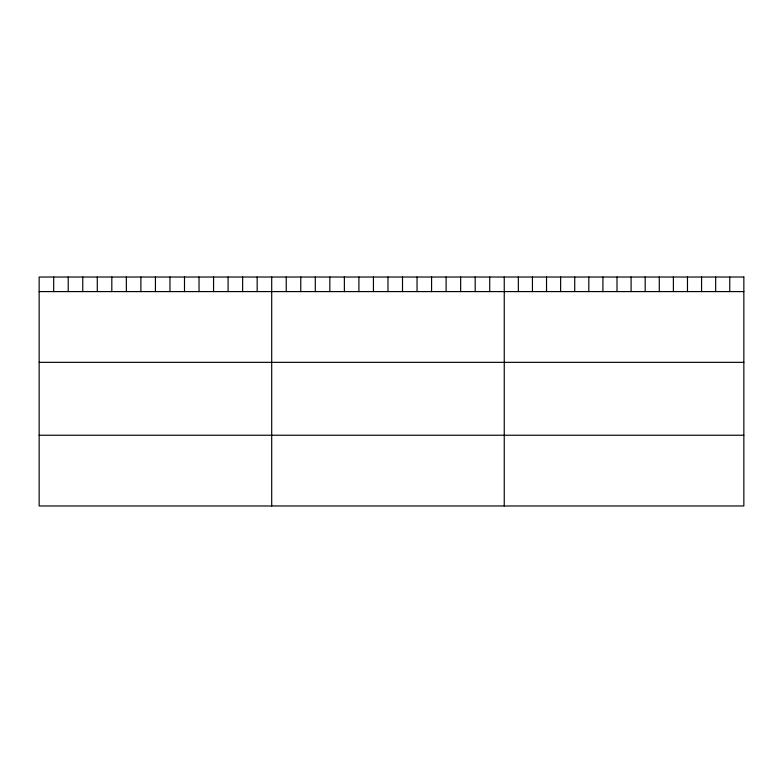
<?xml version="1.0" encoding="UTF-8"?>
<svg xmlns="http://www.w3.org/2000/svg" width="783" height="783" viewBox="0 0 783 783"><rect width="100%" height="100%" fill="white"/><g stroke="black" fill="none" stroke-linecap="round" stroke-linejoin="round"><path stroke-width="1.17" d="M39.15 291.589L743.85 291.589M39.15 362.343L743.85 362.343M39.15 435.231L743.85 435.231M729.756 277.025L729.756 291.589M715.662 277.025L715.662 291.589M701.568 277.025L701.568 291.589M687.474 277.025L687.474 291.589M673.38 277.025L673.38 291.589M659.286 277.025L659.286 291.589M645.192 277.025L645.192 291.589M631.098 277.025L631.098 291.589M617.004 277.025L617.004 291.589M602.91 277.025L602.91 291.589M588.816 277.025L588.816 291.589M574.722 277.025L574.722 291.589M560.628 277.025L560.628 291.589M546.534 277.025L546.534 291.589M532.44 277.025L532.44 291.589M518.346 277.025L518.346 291.589M504.252 277.025L504.252 505.975M489.718 277.025L489.718 291.589M475.183 277.025L475.183 291.589M460.649 277.025L460.649 291.589M446.114 277.025L446.114 291.589M431.58 277.025L431.58 291.589M417.045 277.025L417.045 291.589M402.511 277.025L402.511 291.589M387.976 277.025L387.976 291.589M373.442 277.025L373.442 291.589M358.908 277.025L358.908 291.589M344.373 277.025L344.373 291.589M329.839 277.025L329.839 291.589M315.304 277.025L315.304 291.589M300.77 277.025L300.77 291.589M286.235 277.025L286.235 291.589M271.701 277.025L271.701 505.975M257.167 277.025L257.167 291.589M242.632 277.025L242.632 291.589M228.098 277.025L228.098 291.589M213.563 277.025L213.563 291.589M199.029 277.025L199.029 291.589M184.494 277.025L184.494 291.589M169.96 277.025L169.96 291.589M155.425 277.025L155.425 291.589M140.891 277.025L140.891 291.589M126.357 277.025L126.357 291.589M111.822 277.025L111.822 291.589M97.288 277.025L97.288 291.589M82.753 277.025L82.753 291.589M68.219 277.025L68.219 291.589M53.684 277.025L53.684 291.589M743.85 277.025L39.15 277.025L39.15 505.975L743.85 505.975L743.85 277.025"/></g></svg>
